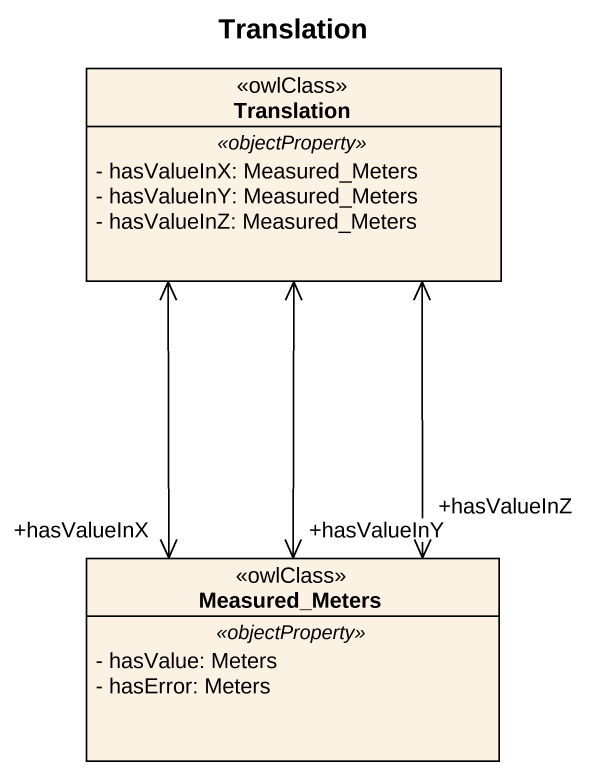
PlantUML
@startuml
title Translation
hide circle
hide empty members
skinparam classAttributeIconSize 0
class Translation <<owlClass>> {
  .. <<objectProperty>> ..
  - hasValueInX: Measured_Meters
  - hasValueInY: Measured_Meters
  - hasValueInZ: Measured_Meters
}
class Measured_Meters <<owlClass>> {
  .. <<objectProperty>> ..
  - hasValue: Meters
  - hasError: Meters
}
Translation <--> "+hasValueInX" Measured_Meters
Translation <--> "+hasValueInY" Measured_Meters
Translation <--> "+hasValueInZ" Measured_Meters
@enduml
